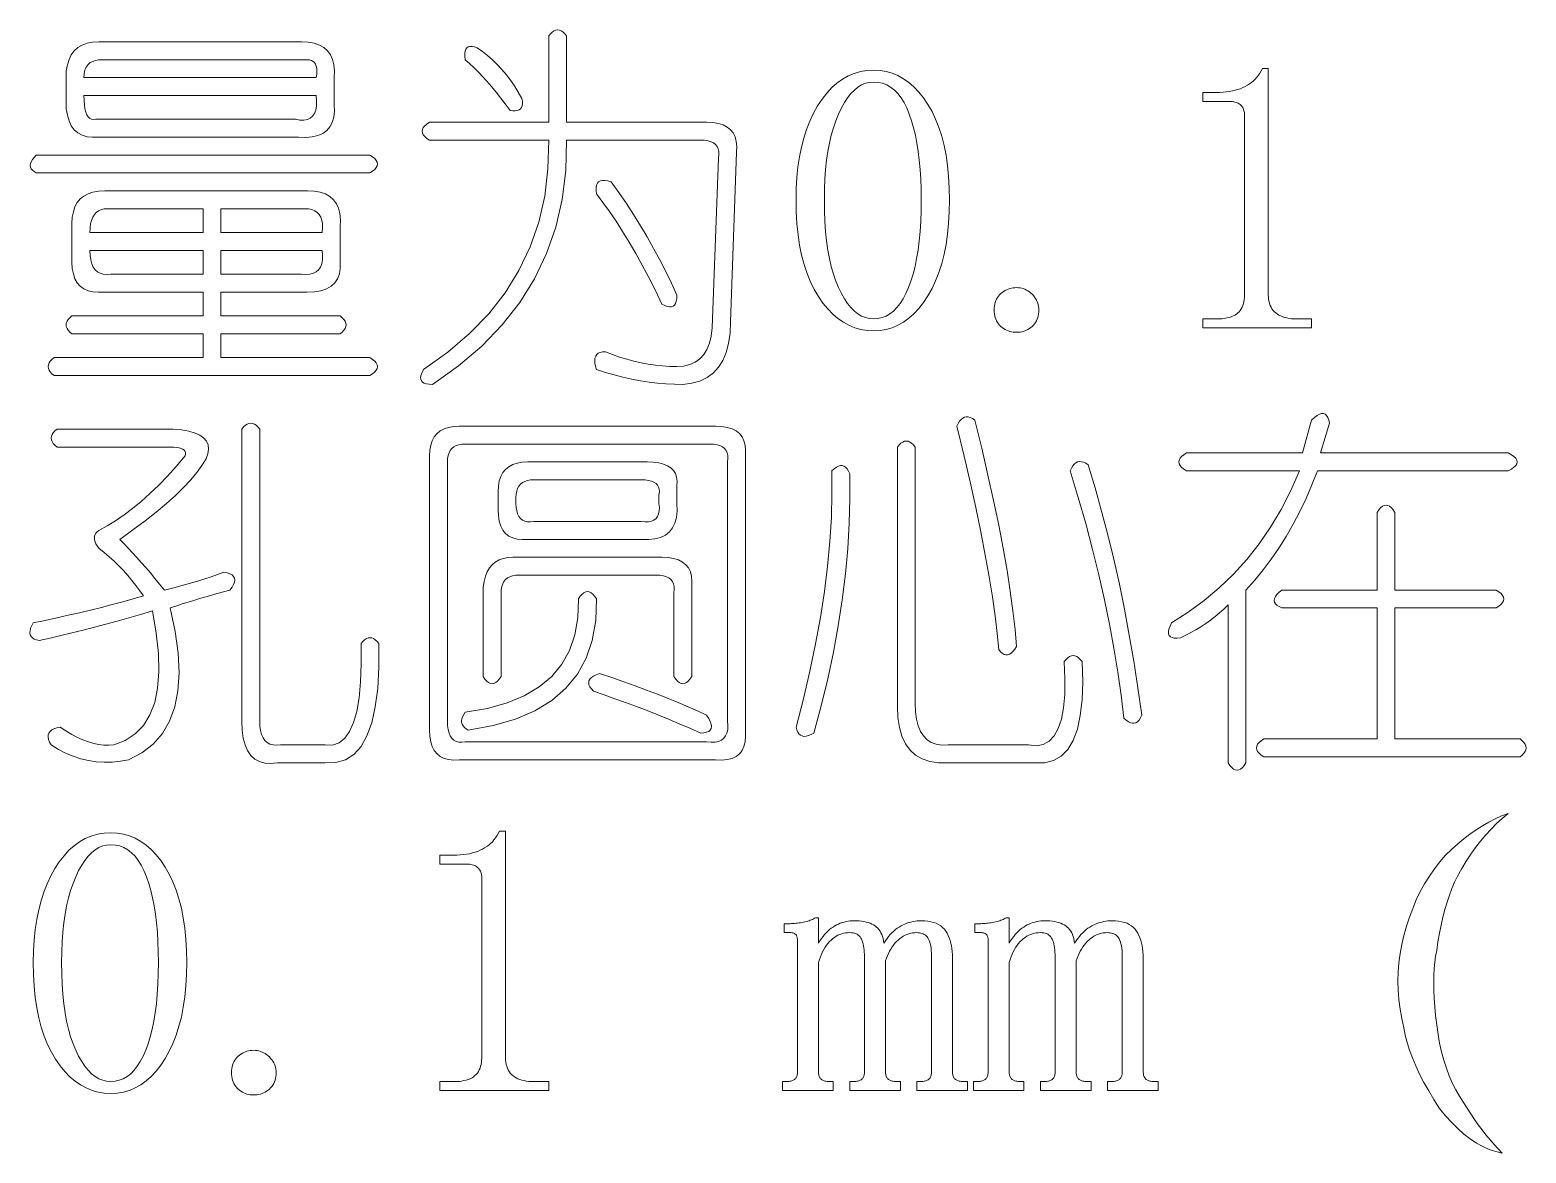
# Model space of a CAD drawing. Extents: x 0 to 297, y 0 to 210.
# Drawn here: x 140.06 to 160.14, y 40.44 to 55.52 of the extents above; entities that cross this region are included whole.
import ezdxf

# ---------------------------------------------------------------- set-up
doc = ezdxf.new("R2010")
doc.units = 0

msp = doc.modelspace()

# ---------------------------------------------------------------- linework, layer by layer
at = {"color": 255, "lineweight": 13}
for points in [[(147.021, 55.442), (147.045, 55.471), (147.069, 55.493), (147.093, 55.509), (147.117, 55.519), (147.141, 55.522), (147.165, 55.519), (147.189, 55.509), (147.213, 55.493), (147.237, 55.471), (147.261, 55.442), (147.261, 54.282), (149.141, 54.282), (149.224, 54.278), (149.298, 54.266), (149.362, 54.246), (149.416, 54.218), (149.461, 54.182), (149.496, 54.138), (149.522, 54.086), (149.538, 54.026), (149.544, 53.958), (149.541, 53.882), (149.461, 51.602), (149.455, 51.45), (149.435, 51.312), (149.403, 51.19), (149.359, 51.084), (149.301, 50.992), (149.231, 50.916), (149.147, 50.854), (149.051, 50.808), (148.943, 50.778), (148.821, 50.762), (148.709, 50.764), (148.595, 50.77), (148.481, 50.78), (148.367, 50.794), (148.251, 50.812), (148.135, 50.834), (148.017, 50.86), (147.899, 50.89), (147.781, 50.924), (147.661, 50.962), (147.648, 51.008), (147.64, 51.048), (147.638, 51.084), (147.642, 51.116), (147.651, 51.142), (147.666, 51.164), (147.686, 51.18), (147.712, 51.192), (147.744, 51.2), (147.781, 51.202), (147.877, 51.164), (147.973, 51.13), (148.069, 51.1), (148.165, 51.074), (148.261, 51.052), (148.357, 51.034), (148.453, 51.02), (148.549, 51.01), (148.645, 51.004), (148.741, 51.002), (148.832, 51.008), (148.914, 51.028), (148.986, 51.06), (149.048, 51.104), (149.101, 51.162), (149.144, 51.232), (149.178, 51.316), (149.202, 51.412), (149.216, 51.52), (149.221, 51.642), (149.301, 53.802), (149.306, 53.848), (149.304, 53.888), (149.296, 53.924), (149.282, 53.956), (149.261, 53.982), (149.234, 54.004), (149.2, 54.02), (149.16, 54.032), (149.114, 54.04), (149.061, 54.042), (147.261, 54.042), (147.25, 53.635), (147.202, 53.245), (147.116, 52.873), (146.992, 52.519), (146.831, 52.182), (146.632, 51.863), (146.396, 51.561), (146.122, 51.277), (145.81, 51.011), (145.461, 50.762), (145.417, 50.764), (145.379, 50.77), (145.349, 50.78), (145.327, 50.794), (145.311, 50.812), (145.303, 50.834), (145.301, 50.86), (145.307, 50.89), (145.321, 50.924), (145.341, 50.962), (145.667, 51.194), (145.959, 51.444), (146.215, 51.71), (146.435, 51.992), (146.621, 52.292), (146.771, 52.608), (146.887, 52.942), (146.967, 53.292), (147.011, 53.658), (147.021, 54.042), (145.421, 54.042), (145.385, 54.066), (145.357, 54.09), (145.337, 54.114), (145.325, 54.138), (145.321, 54.162), (145.325, 54.186), (145.337, 54.21), (145.357, 54.234), (145.385, 54.258), (145.421, 54.282), (147.021, 54.282)], [(140.981, 55.362), (143.701, 55.362), (143.792, 55.357), (143.872, 55.343), (143.942, 55.319), (144.002, 55.285), (144.051, 55.242), (144.09, 55.189), (144.118, 55.127), (144.136, 55.055), (144.144, 54.973), (144.141, 54.882), (144.141, 54.522), (144.143, 54.431), (144.135, 54.351), (144.115, 54.281), (144.083, 54.221), (144.041, 54.172), (143.987, 54.133), (143.923, 54.105), (143.847, 54.087), (143.759, 54.079), (143.661, 54.082), (140.981, 54.082), (140.897, 54.08), (140.823, 54.088), (140.757, 54.108), (140.699, 54.14), (140.651, 54.182), (140.611, 54.236), (140.581, 54.3), (140.559, 54.376), (140.545, 54.464), (140.541, 54.562), (140.541, 54.882), (140.545, 54.973), (140.559, 55.055), (140.581, 55.127), (140.611, 55.189), (140.651, 55.242), (140.699, 55.285), (140.757, 55.319), (140.823, 55.343), (140.897, 55.357)], [(146.061, 55.282), (146.132, 55.232), (146.2, 55.178), (146.266, 55.12), (146.33, 55.058), (146.391, 54.992), (146.45, 54.922), (146.506, 54.848), (146.56, 54.77), (146.612, 54.688), (146.661, 54.602), (146.667, 54.564), (146.667, 54.532), (146.663, 54.504), (146.655, 54.48), (146.641, 54.462), (146.623, 54.448), (146.599, 54.44), (146.571, 54.436), (146.539, 54.436), (146.501, 54.442), (146.437, 54.528), (146.375, 54.61), (146.313, 54.688), (146.251, 54.762), (146.191, 54.832), (146.131, 54.898), (146.073, 54.96), (146.015, 55.018), (145.957, 55.072), (145.901, 55.122), (145.895, 55.167), (145.895, 55.205), (145.899, 55.237), (145.907, 55.263), (145.921, 55.282), (145.939, 55.295), (145.963, 55.301), (145.991, 55.301), (146.023, 55.295)], [(143.781, 55.122), (141.021, 55.122), (140.975, 55.12), (140.935, 55.112), (140.899, 55.1), (140.867, 55.084), (140.841, 55.062), (140.819, 55.036), (140.803, 55.004), (140.791, 54.968), (140.783, 54.928), (140.781, 54.882), (143.901, 54.882), (143.907, 54.928), (143.909, 54.968), (143.907, 55.004), (143.901, 55.036), (143.891, 55.062), (143.877, 55.084), (143.859, 55.1), (143.837, 55.112), (143.811, 55.12)], [(151.381, 51.482), (151.294, 51.487), (151.211, 51.5), (151.13, 51.523), (151.051, 51.556), (150.976, 51.597), (150.903, 51.648), (150.834, 51.707), (150.767, 51.776), (150.702, 51.855), (150.641, 51.942), (150.584, 52.038), (150.533, 52.141), (150.488, 52.252), (150.449, 52.371), (150.416, 52.497), (150.389, 52.631), (150.368, 52.772), (150.353, 52.921), (150.344, 53.078), (150.341, 53.242), (150.344, 53.395), (150.353, 53.542), (150.367, 53.683), (150.387, 53.818), (150.414, 53.947), (150.445, 54.07), (150.483, 54.187), (150.527, 54.298), (150.576, 54.403), (150.631, 54.502), (150.691, 54.593), (150.754, 54.675), (150.82, 54.747), (150.89, 54.809), (150.964, 54.862), (151.04, 54.905), (151.12, 54.939), (151.204, 54.963), (151.291, 54.977), (151.381, 54.982), (151.468, 54.977), (151.551, 54.964), (151.632, 54.941), (151.709, 54.908), (151.784, 54.867), (151.855, 54.816), (151.924, 54.757), (151.989, 54.688), (152.052, 54.609), (152.111, 54.522), (152.166, 54.426), (152.215, 54.324), (152.259, 54.214), (152.297, 54.096), (152.329, 53.972), (152.355, 53.84), (152.375, 53.702), (152.389, 53.556), (152.398, 53.402), (152.401, 53.242), (152.398, 53.081), (152.389, 52.928), (152.375, 52.781), (152.355, 52.642), (152.329, 52.509), (152.297, 52.384), (152.259, 52.265), (152.215, 52.154), (152.166, 52.049), (152.111, 51.952), (152.052, 51.863), (151.989, 51.783), (151.924, 51.712), (151.855, 51.651), (151.784, 51.599), (151.709, 51.557), (151.632, 51.524), (151.551, 51.501), (151.468, 51.487)], [(156.681, 55.002), (156.681, 51.962), (156.682, 51.931), (156.685, 51.901), (156.69, 51.873), (156.697, 51.847), (156.706, 51.822), (156.717, 51.799), (156.73, 51.777), (156.745, 51.757), (156.762, 51.739), (156.781, 51.722), (156.802, 51.707), (156.824, 51.693), (156.848, 51.681), (156.874, 51.671), (156.901, 51.662), (156.93, 51.655), (156.96, 51.649), (156.992, 51.645), (157.026, 51.643), (157.061, 51.642), (157.261, 51.642), (157.261, 51.522), (155.801, 51.522), (155.801, 51.642), (155.981, 51.642), (156.02, 51.643), (156.057, 51.645), (156.091, 51.649), (156.123, 51.655), (156.154, 51.662), (156.181, 51.671), (156.207, 51.681), (156.231, 51.693), (156.252, 51.707), (156.271, 51.722), (156.288, 51.739), (156.303, 51.757), (156.317, 51.777), (156.329, 51.799), (156.339, 51.822), (156.347, 51.847), (156.353, 51.873), (156.357, 51.901), (156.36, 51.931), (156.361, 51.962), (156.361, 54.382), (156.361, 54.398), (156.359, 54.413), (156.357, 54.427), (156.353, 54.441), (156.349, 54.454), (156.343, 54.467), (156.337, 54.479), (156.329, 54.491), (156.321, 54.502), (156.311, 54.512), (156.301, 54.521), (156.289, 54.53), (156.277, 54.537), (156.263, 54.544), (156.249, 54.549), (156.233, 54.554), (156.217, 54.557), (156.199, 54.56), (156.181, 54.561), (156.161, 54.562), (155.801, 54.562), (155.801, 54.682), (155.981, 54.682), (156.028, 54.683), (156.073, 54.685), (156.117, 54.689), (156.159, 54.695), (156.199, 54.702), (156.237, 54.711), (156.273, 54.721), (156.307, 54.733), (156.34, 54.747), (156.371, 54.762), (156.4, 54.779), (156.428, 54.797), (156.455, 54.817), (156.48, 54.839), (156.504, 54.862), (156.526, 54.887), (156.547, 54.913), (156.566, 54.941), (156.584, 54.971), (156.601, 55.002)], [(143.901, 54.642), (140.781, 54.642), (140.783, 54.574), (140.787, 54.514), (140.795, 54.462), (140.807, 54.418), (140.821, 54.382), (140.839, 54.354), (140.859, 54.334), (140.883, 54.322), (140.911, 54.318), (140.941, 54.322), (143.621, 54.322), (143.681, 54.311), (143.735, 54.309), (143.781, 54.317), (143.819, 54.335), (143.851, 54.362), (143.875, 54.399), (143.893, 54.445), (143.903, 54.501), (143.905, 54.567)], [(151.381, 54.822), (151.326, 54.818), (151.273, 54.805), (151.221, 54.783), (151.171, 54.753), (151.124, 54.714), (151.077, 54.667), (151.033, 54.611), (150.991, 54.547), (150.95, 54.474), (150.911, 54.392), (150.875, 54.303), (150.843, 54.208), (150.814, 54.108), (150.789, 54.002), (150.769, 53.889), (150.751, 53.772), (150.738, 53.648), (150.729, 53.518), (150.723, 53.383), (150.721, 53.242), (150.723, 53.093), (150.729, 52.952), (150.738, 52.817), (150.751, 52.688), (150.769, 52.567), (150.789, 52.452), (150.814, 52.345), (150.843, 52.244), (150.875, 52.149), (150.911, 52.062), (150.95, 51.982), (150.991, 51.911), (151.033, 51.848), (151.077, 51.793), (151.124, 51.747), (151.171, 51.709), (151.221, 51.68), (151.273, 51.659), (151.326, 51.646), (151.381, 51.642), (151.44, 51.646), (151.496, 51.659), (151.549, 51.68), (151.6, 51.709), (151.649, 51.747), (151.694, 51.793), (151.737, 51.848), (151.778, 51.911), (151.816, 51.982), (151.851, 52.062), (151.883, 52.149), (151.912, 52.244), (151.938, 52.345), (151.96, 52.452), (151.979, 52.567), (151.994, 52.688), (152.006, 52.817), (152.014, 52.952), (152.019, 53.093), (152.021, 53.242), (152.019, 53.383), (152.015, 53.518), (152.007, 53.648), (151.995, 53.772), (151.981, 53.889), (151.963, 54.002), (151.943, 54.108), (151.919, 54.208), (151.891, 54.303), (151.861, 54.392), (151.827, 54.474), (151.791, 54.547), (151.751, 54.611), (151.707, 54.667), (151.661, 54.714), (151.611, 54.753), (151.559, 54.783), (151.503, 54.805), (151.443, 54.818)], [(140.141, 53.842), (144.621, 53.842), (144.657, 53.818), (144.685, 53.794), (144.705, 53.77), (144.717, 53.746), (144.721, 53.722), (144.717, 53.698), (144.705, 53.674), (144.685, 53.65), (144.657, 53.626), (144.621, 53.602), (140.141, 53.602), (140.112, 53.619), (140.09, 53.637), (140.074, 53.657), (140.064, 53.679), (140.061, 53.702), (140.064, 53.727), (140.074, 53.753), (140.09, 53.781), (140.112, 53.811)], [(147.861, 53.482), (147.963, 53.337), (148.063, 53.191), (148.159, 53.043), (148.251, 52.893), (148.341, 52.742), (148.427, 52.589), (148.511, 52.435), (148.591, 52.279), (148.667, 52.121), (148.741, 51.962), (148.739, 51.918), (148.733, 51.88), (148.723, 51.85), (148.709, 51.828), (148.691, 51.812), (148.669, 51.804), (148.643, 51.802), (148.613, 51.808), (148.579, 51.822), (148.541, 51.842), (148.453, 52.022), (148.365, 52.196), (148.277, 52.362), (148.189, 52.52), (148.101, 52.672), (148.013, 52.816), (147.925, 52.954), (147.837, 53.084), (147.749, 53.206), (147.661, 53.322), (147.656, 53.367), (147.656, 53.405), (147.662, 53.437), (147.674, 53.463), (147.691, 53.482), (147.714, 53.495), (147.742, 53.501), (147.776, 53.501), (147.816, 53.495)], [(141.061, 53.362), (143.781, 53.362), (143.872, 53.357), (143.952, 53.343), (144.022, 53.319), (144.082, 53.285), (144.131, 53.242), (144.17, 53.189), (144.198, 53.127), (144.216, 53.055), (144.224, 52.973), (144.221, 52.882), (144.221, 52.402), (144.223, 52.319), (144.211, 52.245), (144.187, 52.181), (144.151, 52.127), (144.101, 52.082), (144.039, 52.047), (143.963, 52.021), (143.875, 52.005), (143.775, 51.999), (143.661, 52.002), (142.621, 52.002), (142.621, 51.682), (144.221, 51.682), (144.25, 51.658), (144.272, 51.634), (144.288, 51.61), (144.298, 51.586), (144.301, 51.562), (144.298, 51.538), (144.288, 51.514), (144.272, 51.49), (144.25, 51.466), (144.221, 51.442), (142.621, 51.442), (142.621, 51.122), (144.621, 51.122), (144.657, 51.098), (144.685, 51.074), (144.705, 51.05), (144.717, 51.026), (144.721, 51.002), (144.717, 50.978), (144.705, 50.954), (144.685, 50.93), (144.657, 50.906), (144.621, 50.882), (140.381, 50.882), (140.352, 50.906), (140.33, 50.93), (140.314, 50.954), (140.304, 50.978), (140.301, 51.002), (140.304, 51.026), (140.314, 51.05), (140.33, 51.074), (140.352, 51.098), (140.381, 51.122), (142.381, 51.122), (142.381, 51.442), (140.621, 51.442), (140.592, 51.466), (140.57, 51.49), (140.554, 51.514), (140.544, 51.538), (140.541, 51.562), (140.544, 51.586), (140.554, 51.61), (140.57, 51.634), (140.592, 51.658), (140.621, 51.682), (142.381, 51.682), (142.381, 52.002), (141.061, 52.002), (140.977, 51.999), (140.903, 52.005), (140.837, 52.021), (140.779, 52.047), (140.731, 52.082), (140.691, 52.127), (140.661, 52.181), (140.639, 52.245), (140.625, 52.319), (140.621, 52.402), (140.621, 52.922), (140.625, 53.006), (140.639, 53.08), (140.661, 53.146), (140.691, 53.204), (140.731, 53.252), (140.779, 53.292), (140.837, 53.322), (140.903, 53.344), (140.977, 53.358)], [(142.381, 53.122), (141.101, 53.122), (141.055, 53.119), (141.015, 53.109), (140.979, 53.093), (140.947, 53.071), (140.921, 53.042), (140.899, 53.007), (140.883, 52.965), (140.871, 52.917), (140.863, 52.863), (140.861, 52.802), (142.381, 52.802)], [(143.741, 53.122), (142.621, 53.122), (142.621, 52.802), (143.981, 52.802), (143.986, 52.863), (143.984, 52.917), (143.976, 52.965), (143.962, 53.007), (143.941, 53.042), (143.914, 53.071), (143.88, 53.093), (143.84, 53.109), (143.794, 53.119)], [(142.381, 52.562), (140.861, 52.562), (140.864, 52.494), (140.872, 52.434), (140.886, 52.382), (140.906, 52.338), (140.931, 52.302), (140.962, 52.274), (140.998, 52.254), (141.04, 52.242), (141.088, 52.238), (141.141, 52.242), (142.381, 52.242)], [(143.981, 52.562), (142.621, 52.562), (142.621, 52.242), (143.701, 52.242), (143.761, 52.238), (143.815, 52.242), (143.861, 52.254), (143.899, 52.274), (143.931, 52.302), (143.955, 52.338), (143.973, 52.382), (143.983, 52.434), (143.985, 52.494)], [(153.301, 51.462), (153.277, 51.463), (153.254, 51.465), (153.232, 51.469), (153.21, 51.475), (153.189, 51.482), (153.168, 51.491), (153.148, 51.501), (153.128, 51.513), (153.109, 51.527), (153.091, 51.542), (153.074, 51.559), (153.059, 51.576), (153.045, 51.595), (153.033, 51.616), (153.024, 51.637), (153.015, 51.66), (153.009, 51.683), (153.005, 51.708), (153.002, 51.735), (153.001, 51.762), (153.002, 51.789), (153.005, 51.816), (153.009, 51.841), (153.015, 51.864), (153.024, 51.887), (153.033, 51.908), (153.045, 51.929), (153.059, 51.948), (153.074, 51.965), (153.091, 51.982), (153.109, 51.997), (153.128, 52.011), (153.148, 52.023), (153.168, 52.033), (153.189, 52.042), (153.21, 52.049), (153.232, 52.055), (153.254, 52.059), (153.277, 52.061), (153.301, 52.062), (153.325, 52.061), (153.348, 52.058), (153.37, 52.054), (153.392, 52.048), (153.414, 52.039), (153.434, 52.03), (153.454, 52.018), (153.474, 52.004), (153.493, 51.989), (153.511, 51.972), (153.528, 51.954), (153.543, 51.935), (153.557, 51.915), (153.569, 51.895), (153.579, 51.874), (153.587, 51.853), (153.593, 51.831), (153.597, 51.809), (153.6, 51.786), (153.601, 51.762), (153.6, 51.735), (153.597, 51.708), (153.593, 51.683), (153.587, 51.66), (153.579, 51.637), (153.569, 51.616), (153.557, 51.595), (153.543, 51.576), (153.528, 51.559), (153.511, 51.542), (153.493, 51.527), (153.474, 51.513), (153.454, 51.501), (153.434, 51.491), (153.414, 51.482), (153.392, 51.475), (153.37, 51.469), (153.348, 51.465), (153.325, 51.463)], [(143.141, 50.162), (143.141, 46.242), (143.144, 46.174), (143.152, 46.114), (143.166, 46.062), (143.186, 46.018), (143.211, 45.982), (143.242, 45.954), (143.278, 45.934), (143.32, 45.922), (143.368, 45.918), (143.421, 45.922), (144.021, 45.922), (144.119, 45.921), (144.207, 45.951), (144.283, 46.011), (144.347, 46.101), (144.401, 46.222), (144.443, 46.373), (144.475, 46.555), (144.495, 46.767), (144.503, 47.009), (144.501, 47.282), (144.525, 47.311), (144.549, 47.333), (144.573, 47.349), (144.597, 47.359), (144.621, 47.362), (144.645, 47.359), (144.669, 47.349), (144.693, 47.333), (144.717, 47.311), (144.741, 47.282), (144.741, 46.964), (144.725, 46.68), (144.693, 46.432), (144.645, 46.22), (144.581, 46.042), (144.501, 45.9), (144.405, 45.792), (144.293, 45.72), (144.165, 45.684), (144.021, 45.682), (143.381, 45.682), (143.29, 45.673), (143.208, 45.679), (143.136, 45.699), (143.074, 45.733), (143.021, 45.782), (142.978, 45.845), (142.944, 45.923), (142.92, 46.015), (142.906, 46.121), (142.901, 46.242), (142.901, 50.162), (142.925, 50.191), (142.949, 50.213), (142.973, 50.229), (142.997, 50.239), (143.021, 50.242), (143.045, 50.239), (143.069, 50.229), (143.093, 50.213), (143.117, 50.191)], [(152.741, 50.282), (152.833, 49.906), (152.917, 49.546), (152.993, 49.202), (153.061, 48.874), (153.121, 48.562), (153.173, 48.266), (153.217, 47.986), (153.253, 47.722), (153.281, 47.474), (153.301, 47.242), (153.277, 47.206), (153.253, 47.176), (153.229, 47.154), (153.205, 47.14), (153.181, 47.132), (153.157, 47.132), (153.133, 47.138), (153.109, 47.152), (153.085, 47.174), (153.061, 47.202), (153.041, 47.419), (153.013, 47.655), (152.977, 47.909), (152.933, 48.181), (152.881, 48.472), (152.821, 48.781), (152.753, 49.109), (152.677, 49.455), (152.593, 49.819), (152.501, 50.202), (152.518, 50.239), (152.536, 50.269), (152.556, 50.293), (152.578, 50.311), (152.601, 50.322), (152.626, 50.327), (152.652, 50.325), (152.68, 50.317), (152.71, 50.303)], [(157.261, 50.282), (157.299, 50.318), (157.335, 50.344), (157.367, 50.362), (157.395, 50.372), (157.421, 50.372), (157.443, 50.364), (157.463, 50.346), (157.479, 50.32), (157.491, 50.286), (157.501, 50.242), (157.381, 49.842), (159.901, 49.842), (159.944, 49.818), (159.978, 49.794), (160.002, 49.77), (160.016, 49.746), (160.021, 49.722), (160.016, 49.698), (160.002, 49.674), (159.978, 49.65), (159.944, 49.626), (159.901, 49.602), (157.341, 49.602), (157.267, 49.413), (157.187, 49.231), (157.103, 49.055), (157.015, 48.885), (156.921, 48.722), (156.823, 48.565), (156.719, 48.415), (156.611, 48.271), (156.499, 48.133), (156.381, 48.002), (156.381, 45.682), (156.357, 45.646), (156.333, 45.618), (156.309, 45.598), (156.285, 45.586), (156.261, 45.582), (156.237, 45.586), (156.213, 45.598), (156.189, 45.618), (156.165, 45.646), (156.141, 45.682), (156.141, 47.802), (156.084, 47.747), (156.026, 47.695), (155.966, 47.645), (155.904, 47.597), (155.841, 47.552), (155.776, 47.509), (155.71, 47.469), (155.642, 47.431), (155.572, 47.395), (155.501, 47.362), (155.457, 47.357), (155.419, 47.357), (155.389, 47.363), (155.367, 47.375), (155.351, 47.392), (155.343, 47.415), (155.341, 47.443), (155.347, 47.477), (155.361, 47.517), (155.381, 47.562), (155.607, 47.705), (155.821, 47.861), (156.023, 48.031), (156.213, 48.215), (156.391, 48.412), (156.557, 48.623), (156.711, 48.847), (156.853, 49.085), (156.983, 49.337), (157.101, 49.602), (155.581, 49.602), (155.545, 49.626), (155.517, 49.65), (155.497, 49.674), (155.485, 49.698), (155.481, 49.722), (155.485, 49.746), (155.497, 49.77), (155.517, 49.794), (155.545, 49.818), (155.581, 49.842), (157.141, 49.842)], [(140.421, 50.162), (141.981, 50.162), (142.093, 50.151), (142.191, 50.133), (142.273, 50.109), (142.339, 50.079), (142.391, 50.042), (142.427, 49.999), (142.449, 49.949), (142.455, 49.893), (142.445, 49.831), (142.421, 49.762), (142.366, 49.672), (142.298, 49.578), (142.216, 49.48), (142.12, 49.378), (142.011, 49.272), (141.888, 49.162), (141.752, 49.048), (141.602, 48.93), (141.438, 48.808), (141.261, 48.682), (141.317, 48.625), (141.375, 48.565), (141.433, 48.503), (141.491, 48.439), (141.551, 48.372), (141.611, 48.303), (141.673, 48.231), (141.735, 48.157), (141.797, 48.081), (141.861, 48.002), (141.934, 48.019), (142.008, 48.037), (142.084, 48.057), (142.162, 48.079), (142.241, 48.102), (142.322, 48.127), (142.404, 48.153), (142.488, 48.181), (142.574, 48.211), (142.661, 48.242), (142.705, 48.232), (142.741, 48.22), (142.769, 48.204), (142.789, 48.184), (142.801, 48.162), (142.805, 48.136), (142.801, 48.108), (142.789, 48.076), (142.769, 48.04), (142.741, 48.002), (142.654, 47.978), (142.568, 47.954), (142.484, 47.93), (142.402, 47.906), (142.321, 47.882), (142.242, 47.858), (142.164, 47.834), (142.088, 47.81), (142.014, 47.786), (141.941, 47.762), (142.007, 47.446), (142.047, 47.156), (142.059, 46.89), (142.043, 46.648), (142.001, 46.432), (141.931, 46.24), (141.835, 46.074), (141.711, 45.932), (141.559, 45.814), (141.381, 45.722), (141.27, 45.702), (141.16, 45.692), (141.052, 45.69), (140.946, 45.696), (140.841, 45.712), (140.738, 45.736), (140.636, 45.77), (140.536, 45.812), (140.438, 45.862), (140.341, 45.922), (140.321, 45.96), (140.307, 45.996), (140.301, 46.028), (140.303, 46.056), (140.311, 46.082), (140.327, 46.104), (140.349, 46.124), (140.379, 46.14), (140.417, 46.152), (140.461, 46.162), (140.54, 46.109), (140.618, 46.063), (140.694, 46.023), (140.768, 45.989), (140.841, 45.962), (140.912, 45.941), (140.982, 45.927), (141.05, 45.919), (141.116, 45.917), (141.181, 45.922), (141.337, 45.983), (141.471, 46.071), (141.581, 46.185), (141.667, 46.325), (141.731, 46.492), (141.771, 46.685), (141.789, 46.905), (141.783, 47.151), (141.753, 47.423), (141.701, 47.722), (141.542, 47.675), (141.384, 47.629), (141.228, 47.585), (141.074, 47.543), (140.921, 47.502), (140.77, 47.463), (140.62, 47.425), (140.472, 47.389), (140.326, 47.355), (140.181, 47.322), (140.144, 47.332), (140.114, 47.344), (140.09, 47.36), (140.072, 47.38), (140.061, 47.402), (140.056, 47.428), (140.058, 47.456), (140.066, 47.488), (140.08, 47.524), (140.101, 47.562), (140.26, 47.594), (140.416, 47.628), (140.57, 47.662), (140.722, 47.696), (140.871, 47.732), (141.018, 47.768), (141.162, 47.806), (141.304, 47.844), (141.444, 47.882), (141.581, 47.922), (141.532, 47.993), (141.48, 48.063), (141.426, 48.131), (141.37, 48.197), (141.311, 48.262), (141.25, 48.325), (141.186, 48.387), (141.12, 48.447), (141.052, 48.505), (140.981, 48.562), (140.959, 48.593), (140.943, 48.623), (140.931, 48.651), (140.923, 48.677), (140.921, 48.702), (140.923, 48.725), (140.931, 48.747), (140.943, 48.767), (140.959, 48.785), (140.981, 48.802), (141.093, 48.862), (141.207, 48.932), (141.321, 49.01), (141.435, 49.096), (141.551, 49.192), (141.667, 49.296), (141.785, 49.41), (141.903, 49.532), (142.021, 49.662), (142.141, 49.802), (142.146, 49.825), (142.146, 49.845), (142.14, 49.863), (142.128, 49.879), (142.111, 49.892), (142.088, 49.903), (142.06, 49.911), (142.026, 49.917), (141.986, 49.921), (141.941, 49.922), (140.421, 49.922), (140.392, 49.946), (140.37, 49.97), (140.354, 49.994), (140.344, 50.018), (140.341, 50.042), (140.344, 50.066), (140.354, 50.09), (140.37, 50.114), (140.392, 50.138)], [(145.821, 50.202), (149.261, 50.202), (149.344, 50.198), (149.418, 50.186), (149.482, 50.166), (149.536, 50.138), (149.581, 50.102), (149.616, 50.058), (149.642, 50.006), (149.658, 49.946), (149.664, 49.878), (149.661, 49.802), (149.661, 46.122), (149.664, 46.039), (149.658, 45.965), (149.642, 45.901), (149.616, 45.847), (149.581, 45.802), (149.536, 45.767), (149.482, 45.741), (149.418, 45.725), (149.344, 45.719), (149.261, 45.722), (145.821, 45.722), (145.745, 45.719), (145.677, 45.725), (145.617, 45.741), (145.565, 45.767), (145.521, 45.802), (145.485, 45.847), (145.457, 45.901), (145.437, 45.965), (145.425, 46.039), (145.421, 46.122), (145.421, 49.802), (145.425, 49.878), (145.437, 49.946), (145.457, 50.006), (145.485, 50.058), (145.521, 50.102), (145.565, 50.138), (145.617, 50.166), (145.677, 50.186), (145.745, 50.198)], [(149.181, 49.962), (145.901, 49.962), (145.855, 49.96), (145.815, 49.952), (145.779, 49.94), (145.747, 49.924), (145.721, 49.902), (145.699, 49.876), (145.683, 49.844), (145.671, 49.808), (145.663, 49.768), (145.661, 49.722), (145.661, 46.242), (145.663, 46.182), (145.671, 46.128), (145.683, 46.082), (145.699, 46.044), (145.721, 46.012), (145.747, 45.988), (145.779, 45.97), (145.815, 45.96), (145.855, 45.958), (145.901, 45.962), (149.141, 45.962), (149.201, 45.958), (149.255, 45.96), (149.301, 45.97), (149.339, 45.988), (149.371, 46.012), (149.395, 46.044), (149.413, 46.082), (149.423, 46.128), (149.425, 46.182), (149.421, 46.242), (149.421, 49.722), (149.426, 49.768), (149.424, 49.808), (149.416, 49.844), (149.402, 49.876), (149.381, 49.902), (149.354, 49.924), (149.32, 49.94), (149.28, 49.952), (149.234, 49.96)], [(151.941, 49.922), (151.941, 46.482), (151.945, 46.368), (151.959, 46.268), (151.981, 46.18), (152.011, 46.104), (152.051, 46.042), (152.099, 45.992), (152.157, 45.956), (152.223, 45.932), (152.297, 45.92), (152.381, 45.922), (153.461, 45.922), (153.567, 45.912), (153.659, 45.928), (153.739, 45.972), (153.807, 46.044), (153.861, 46.142), (153.903, 46.268), (153.931, 46.42), (153.947, 46.6), (153.951, 46.808), (153.941, 47.042), (153.965, 47.071), (153.989, 47.093), (154.013, 47.109), (154.037, 47.119), (154.061, 47.122), (154.085, 47.119), (154.109, 47.109), (154.133, 47.093), (154.157, 47.071), (154.181, 47.042), (154.189, 46.769), (154.181, 46.527), (154.157, 46.315), (154.117, 46.133), (154.061, 45.982), (153.989, 45.861), (153.901, 45.771), (153.797, 45.711), (153.677, 45.681), (153.541, 45.682), (152.381, 45.682), (152.252, 45.682), (152.136, 45.7), (152.034, 45.734), (151.946, 45.784), (151.871, 45.852), (151.81, 45.936), (151.762, 46.038), (151.728, 46.156), (151.708, 46.29), (151.701, 46.442), (151.701, 49.922), (151.725, 49.951), (151.749, 49.973), (151.773, 49.989), (151.797, 49.999), (151.821, 50.002), (151.845, 49.999), (151.869, 49.989), (151.893, 49.973), (151.917, 49.951)], [(146.741, 49.722), (148.341, 49.722), (148.424, 49.719), (148.498, 49.709), (148.562, 49.693), (148.616, 49.671), (148.661, 49.642), (148.696, 49.607), (148.722, 49.565), (148.738, 49.517), (148.744, 49.463), (148.741, 49.402), (148.741, 49.162), (148.743, 49.064), (148.735, 48.976), (148.715, 48.9), (148.683, 48.836), (148.641, 48.782), (148.587, 48.74), (148.523, 48.708), (148.447, 48.688), (148.359, 48.68), (148.261, 48.682), (146.741, 48.682), (146.665, 48.679), (146.597, 48.685), (146.537, 48.701), (146.485, 48.727), (146.441, 48.762), (146.405, 48.807), (146.377, 48.861), (146.357, 48.925), (146.345, 48.999), (146.341, 49.082), (146.341, 49.322), (146.345, 49.398), (146.357, 49.466), (146.377, 49.526), (146.405, 49.578), (146.441, 49.622), (146.485, 49.658), (146.537, 49.686), (146.597, 49.706), (146.665, 49.718)], [(151.061, 49.562), (151.063, 49.232), (151.055, 48.898), (151.035, 48.56), (151.003, 48.218), (150.961, 47.872), (150.907, 47.522), (150.843, 47.168), (150.767, 46.81), (150.679, 46.448), (150.581, 46.082), (150.543, 46.061), (150.507, 46.047), (150.475, 46.039), (150.447, 46.037), (150.421, 46.042), (150.399, 46.053), (150.379, 46.071), (150.363, 46.095), (150.351, 46.125), (150.341, 46.162), (150.439, 46.542), (150.527, 46.914), (150.603, 47.278), (150.667, 47.634), (150.721, 47.982), (150.763, 48.322), (150.795, 48.654), (150.815, 48.978), (150.823, 49.294), (150.821, 49.602), (150.852, 49.63), (150.882, 49.652), (150.91, 49.666), (150.936, 49.672), (150.961, 49.672), (150.984, 49.664), (151.006, 49.65), (151.026, 49.628), (151.044, 49.598)], [(154.261, 49.682), (154.355, 49.375), (154.443, 49.061), (154.527, 48.741), (154.607, 48.415), (154.681, 48.082), (154.751, 47.743), (154.815, 47.397), (154.875, 47.045), (154.931, 46.687), (154.981, 46.322), (154.964, 46.286), (154.946, 46.256), (154.926, 46.234), (154.904, 46.22), (154.881, 46.212), (154.856, 46.212), (154.83, 46.218), (154.802, 46.232), (154.772, 46.254), (154.741, 46.282), (154.705, 46.589), (154.661, 46.901), (154.609, 47.219), (154.549, 47.543), (154.481, 47.872), (154.405, 48.207), (154.321, 48.547), (154.229, 48.893), (154.129, 49.245), (154.021, 49.602), (154.038, 49.639), (154.056, 49.669), (154.076, 49.693), (154.098, 49.711), (154.121, 49.722), (154.146, 49.727), (154.172, 49.725), (154.2, 49.717), (154.23, 49.703)], [(148.261, 49.482), (146.821, 49.482), (146.775, 49.48), (146.735, 49.472), (146.699, 49.46), (146.667, 49.444), (146.641, 49.422), (146.619, 49.396), (146.603, 49.364), (146.591, 49.328), (146.583, 49.288), (146.581, 49.242), (146.581, 49.162), (146.583, 49.109), (146.591, 49.063), (146.603, 49.023), (146.619, 48.989), (146.641, 48.962), (146.667, 48.941), (146.699, 48.927), (146.735, 48.919), (146.775, 48.917), (146.821, 48.922), (148.261, 48.922), (148.314, 48.917), (148.36, 48.919), (148.4, 48.927), (148.434, 48.941), (148.461, 48.962), (148.482, 48.989), (148.496, 49.023), (148.504, 49.063), (148.506, 49.109), (148.501, 49.162), (148.501, 49.282), (148.506, 49.32), (148.504, 49.354), (148.496, 49.384), (148.482, 49.41), (148.461, 49.432), (148.434, 49.45), (148.4, 49.464), (148.36, 49.474), (148.314, 49.48)], [(158.141, 49.042), (158.165, 49.078), (158.189, 49.106), (158.213, 49.126), (158.237, 49.138), (158.261, 49.142), (158.285, 49.138), (158.309, 49.126), (158.333, 49.106), (158.357, 49.078), (158.381, 49.042), (158.381, 48.002), (159.741, 48.002), (159.777, 47.978), (159.805, 47.954), (159.825, 47.93), (159.837, 47.906), (159.841, 47.882), (159.837, 47.858), (159.825, 47.834), (159.805, 47.81), (159.777, 47.786), (159.741, 47.762), (158.381, 47.762), (158.381, 46.002), (160.061, 46.002), (160.09, 45.978), (160.112, 45.954), (160.128, 45.93), (160.138, 45.906), (160.141, 45.882), (160.138, 45.858), (160.128, 45.834), (160.112, 45.81), (160.09, 45.786), (160.061, 45.762), (156.621, 45.762), (156.585, 45.786), (156.557, 45.81), (156.537, 45.834), (156.525, 45.858), (156.521, 45.882), (156.525, 45.906), (156.537, 45.93), (156.557, 45.954), (156.585, 45.978), (156.621, 46.002), (158.141, 46.002), (158.141, 47.762), (156.861, 47.762), (156.825, 47.779), (156.797, 47.797), (156.777, 47.817), (156.765, 47.839), (156.761, 47.862), (156.765, 47.887), (156.777, 47.913), (156.797, 47.941), (156.825, 47.971), (156.861, 48.002), (158.141, 48.002)], [(146.541, 48.442), (148.541, 48.442), (148.624, 48.438), (148.698, 48.426), (148.762, 48.406), (148.816, 48.378), (148.861, 48.342), (148.896, 48.298), (148.922, 48.246), (148.938, 48.186), (148.944, 48.118), (148.941, 48.042), (148.941, 46.842), (148.917, 46.806), (148.893, 46.778), (148.869, 46.758), (148.845, 46.746), (148.821, 46.742), (148.797, 46.746), (148.773, 46.758), (148.749, 46.778), (148.725, 46.806), (148.701, 46.842), (148.701, 47.962), (148.706, 48.008), (148.704, 48.048), (148.696, 48.084), (148.682, 48.116), (148.661, 48.142), (148.634, 48.164), (148.6, 48.18), (148.56, 48.192), (148.514, 48.2), (148.461, 48.202), (146.621, 48.202), (146.575, 48.2), (146.535, 48.192), (146.499, 48.18), (146.467, 48.164), (146.441, 48.142), (146.419, 48.116), (146.403, 48.084), (146.391, 48.048), (146.383, 48.008), (146.381, 47.962), (146.381, 46.842), (146.357, 46.806), (146.333, 46.778), (146.309, 46.758), (146.285, 46.746), (146.261, 46.742), (146.237, 46.746), (146.213, 46.758), (146.189, 46.778), (146.165, 46.806), (146.141, 46.842), (146.141, 48.042), (146.152, 48.118), (146.17, 48.186), (146.194, 48.246), (146.224, 48.298), (146.261, 48.342), (146.304, 48.378), (146.354, 48.406), (146.41, 48.426), (146.472, 48.438)], [(147.421, 47.882), (147.445, 47.918), (147.469, 47.946), (147.493, 47.966), (147.517, 47.978), (147.541, 47.982), (147.565, 47.978), (147.589, 47.966), (147.613, 47.946), (147.637, 47.918), (147.661, 47.882), (147.651, 47.591), (147.605, 47.325), (147.523, 47.085), (147.405, 46.871), (147.251, 46.682), (147.061, 46.519), (146.835, 46.381), (146.573, 46.269), (146.275, 46.183), (145.941, 46.122), (145.912, 46.139), (145.888, 46.157), (145.87, 46.177), (145.858, 46.199), (145.851, 46.222), (145.85, 46.247), (145.854, 46.273), (145.864, 46.301), (145.88, 46.331), (145.901, 46.362), (146.197, 46.413), (146.461, 46.487), (146.693, 46.583), (146.893, 46.701), (147.061, 46.842), (147.197, 47.005), (147.301, 47.191), (147.373, 47.399), (147.413, 47.629)], [(147.701, 46.882), (147.867, 46.826), (148.027, 46.77), (148.183, 46.714), (148.335, 46.658), (148.481, 46.602), (148.623, 46.546), (148.759, 46.49), (148.891, 46.434), (149.019, 46.378), (149.141, 46.322), (149.169, 46.276), (149.189, 46.236), (149.201, 46.2), (149.205, 46.168), (149.201, 46.142), (149.189, 46.12), (149.169, 46.104), (149.141, 46.092), (149.105, 46.084), (149.061, 46.082), (148.917, 46.145), (148.773, 46.207), (148.629, 46.267), (148.485, 46.325), (148.341, 46.382), (148.197, 46.437), (148.053, 46.491), (147.909, 46.543), (147.765, 46.593), (147.621, 46.642), (147.593, 46.673), (147.573, 46.703), (147.561, 46.731), (147.557, 46.757), (147.561, 46.782), (147.573, 46.805), (147.593, 46.827), (147.621, 46.847), (147.657, 46.865)], [(159.901, 45.002), (159.822, 44.936), (159.746, 44.866), (159.672, 44.792), (159.6, 44.714), (159.531, 44.632), (159.464, 44.546), (159.4, 44.456), (159.338, 44.362), (159.278, 44.264), (159.221, 44.162), (159.182, 44.08), (159.146, 43.994), (159.112, 43.904), (159.08, 43.81), (159.051, 43.712), (159.024, 43.61), (159, 43.504), (158.978, 43.394), (158.958, 43.28), (158.941, 43.162), (158.927, 43.087), (158.915, 43.007), (158.907, 42.921), (158.903, 42.829), (158.901, 42.732), (158.903, 42.629), (158.907, 42.521), (158.915, 42.407), (158.927, 42.287), (158.941, 42.162), (158.959, 42.036), (158.981, 41.916), (159.007, 41.8), (159.037, 41.688), (159.071, 41.582), (159.109, 41.48), (159.151, 41.384), (159.197, 41.292), (159.247, 41.204), (159.301, 41.122), (159.349, 41.043), (159.399, 40.967), (159.449, 40.893), (159.499, 40.821), (159.551, 40.752), (159.603, 40.685), (159.657, 40.621), (159.711, 40.559), (159.765, 40.499), (159.821, 40.442), (159.733, 40.462), (159.647, 40.492), (159.561, 40.53), (159.475, 40.576), (159.391, 40.632), (159.307, 40.696), (159.225, 40.77), (159.143, 40.852), (159.061, 40.942), (158.981, 41.042), (158.904, 41.161), (158.834, 41.277), (158.77, 41.391), (158.712, 41.503), (158.661, 41.612), (158.616, 41.719), (158.578, 41.823), (158.546, 41.925), (158.52, 42.025), (158.501, 42.122), (158.472, 42.25), (158.45, 42.376), (158.434, 42.502), (158.424, 42.628), (158.421, 42.752), (158.424, 42.876), (158.434, 42.998), (158.45, 43.12), (158.472, 43.242), (158.501, 43.362), (158.535, 43.488), (158.575, 43.61), (158.619, 43.728), (158.667, 43.842), (158.721, 43.952), (158.779, 44.058), (158.843, 44.16), (158.911, 44.258), (158.983, 44.352), (159.061, 44.442), (159.141, 44.52), (159.223, 44.592), (159.305, 44.66), (159.387, 44.724), (159.471, 44.782), (159.555, 44.836), (159.641, 44.884), (159.727, 44.928), (159.813, 44.968)], [(141.141, 41.242), (141.054, 41.247), (140.971, 41.26), (140.89, 41.283), (140.811, 41.316), (140.736, 41.357), (140.663, 41.408), (140.594, 41.467), (140.527, 41.536), (140.462, 41.615), (140.401, 41.702), (140.344, 41.798), (140.293, 41.901), (140.248, 42.012), (140.209, 42.131), (140.176, 42.257), (140.149, 42.391), (140.128, 42.532), (140.113, 42.681), (140.104, 42.838), (140.101, 43.002), (140.104, 43.155), (140.113, 43.302), (140.127, 43.443), (140.147, 43.578), (140.174, 43.707), (140.205, 43.83), (140.243, 43.947), (140.287, 44.058), (140.336, 44.163), (140.391, 44.262), (140.451, 44.353), (140.514, 44.435), (140.58, 44.507), (140.65, 44.569), (140.724, 44.622), (140.8, 44.665), (140.88, 44.699), (140.964, 44.723), (141.051, 44.737), (141.141, 44.742), (141.228, 44.737), (141.311, 44.724), (141.392, 44.701), (141.469, 44.668), (141.544, 44.627), (141.615, 44.576), (141.684, 44.517), (141.749, 44.448), (141.812, 44.369), (141.871, 44.282), (141.926, 44.186), (141.975, 44.084), (142.019, 43.974), (142.057, 43.856), (142.089, 43.732), (142.115, 43.6), (142.135, 43.462), (142.149, 43.316), (142.158, 43.162), (142.161, 43.002), (142.158, 42.841), (142.149, 42.688), (142.135, 42.541), (142.115, 42.402), (142.089, 42.269), (142.057, 42.144), (142.019, 42.025), (141.975, 41.914), (141.926, 41.809), (141.871, 41.712), (141.812, 41.623), (141.749, 41.543), (141.684, 41.472), (141.615, 41.411), (141.544, 41.359), (141.469, 41.317), (141.392, 41.284), (141.311, 41.261), (141.228, 41.247)], [(146.441, 44.762), (146.441, 41.722), (146.442, 41.691), (146.445, 41.661), (146.45, 41.633), (146.457, 41.607), (146.466, 41.582), (146.477, 41.559), (146.49, 41.537), (146.505, 41.517), (146.522, 41.499), (146.541, 41.482), (146.562, 41.467), (146.584, 41.453), (146.608, 41.441), (146.634, 41.431), (146.661, 41.422), (146.69, 41.415), (146.72, 41.409), (146.752, 41.405), (146.786, 41.403), (146.821, 41.402), (147.021, 41.402), (147.021, 41.282), (145.561, 41.282), (145.561, 41.402), (145.741, 41.402), (145.78, 41.403), (145.817, 41.405), (145.851, 41.409), (145.883, 41.415), (145.914, 41.422), (145.941, 41.431), (145.967, 41.441), (145.991, 41.453), (146.012, 41.467), (146.031, 41.482), (146.048, 41.499), (146.063, 41.517), (146.077, 41.537), (146.089, 41.559), (146.099, 41.582), (146.107, 41.607), (146.113, 41.633), (146.117, 41.661), (146.12, 41.691), (146.121, 41.722), (146.121, 44.142), (146.121, 44.158), (146.119, 44.173), (146.117, 44.187), (146.113, 44.201), (146.109, 44.214), (146.103, 44.227), (146.097, 44.239), (146.089, 44.251), (146.081, 44.262), (146.071, 44.272), (146.061, 44.281), (146.049, 44.29), (146.037, 44.297), (146.023, 44.304), (146.009, 44.309), (145.993, 44.314), (145.977, 44.317), (145.959, 44.32), (145.941, 44.321), (145.921, 44.322), (145.561, 44.322), (145.561, 44.442), (145.741, 44.442), (145.788, 44.443), (145.833, 44.445), (145.877, 44.449), (145.919, 44.455), (145.959, 44.462), (145.997, 44.471), (146.033, 44.481), (146.067, 44.493), (146.1, 44.507), (146.131, 44.522), (146.16, 44.539), (146.188, 44.557), (146.215, 44.577), (146.24, 44.599), (146.264, 44.622), (146.286, 44.647), (146.307, 44.673), (146.326, 44.701), (146.344, 44.731), (146.361, 44.762)], [(141.141, 44.582), (141.086, 44.578), (141.033, 44.565), (140.981, 44.543), (140.931, 44.513), (140.884, 44.474), (140.837, 44.427), (140.793, 44.371), (140.751, 44.307), (140.71, 44.234), (140.671, 44.152), (140.635, 44.063), (140.603, 43.968), (140.574, 43.868), (140.549, 43.762), (140.529, 43.649), (140.511, 43.532), (140.498, 43.408), (140.489, 43.278), (140.483, 43.143), (140.481, 43.002), (140.483, 42.853), (140.489, 42.712), (140.498, 42.577), (140.511, 42.448), (140.529, 42.327), (140.549, 42.212), (140.574, 42.105), (140.603, 42.004), (140.635, 41.909), (140.671, 41.822), (140.71, 41.742), (140.751, 41.671), (140.793, 41.608), (140.837, 41.553), (140.884, 41.507), (140.931, 41.469), (140.981, 41.44), (141.033, 41.419), (141.086, 41.406), (141.141, 41.402), (141.2, 41.406), (141.256, 41.419), (141.309, 41.44), (141.36, 41.469), (141.409, 41.507), (141.454, 41.553), (141.497, 41.608), (141.538, 41.671), (141.576, 41.742), (141.611, 41.822), (141.643, 41.909), (141.672, 42.004), (141.698, 42.105), (141.72, 42.212), (141.739, 42.327), (141.754, 42.448), (141.766, 42.577), (141.774, 42.712), (141.779, 42.853), (141.781, 43.002), (141.779, 43.143), (141.775, 43.278), (141.767, 43.408), (141.755, 43.532), (141.741, 43.649), (141.723, 43.762), (141.703, 43.868), (141.679, 43.968), (141.651, 44.063), (141.621, 44.152), (141.587, 44.234), (141.551, 44.307), (141.511, 44.371), (141.467, 44.427), (141.421, 44.474), (141.371, 44.513), (141.319, 44.543), (141.263, 44.565), (141.203, 44.578)], [(150.241, 43.522), (150.261, 43.522), (150.281, 43.523), (150.301, 43.524), (150.321, 43.525), (150.341, 43.527), (150.361, 43.529), (150.381, 43.532), (150.401, 43.535), (150.421, 43.538), (150.441, 43.542), (150.461, 43.546), (150.479, 43.551), (150.497, 43.556), (150.515, 43.561), (150.531, 43.567), (150.547, 43.573), (150.561, 43.58), (150.575, 43.587), (150.589, 43.594), (150.601, 43.602), (150.641, 43.602), (150.641, 43.262), (150.661, 43.293), (150.682, 43.322), (150.703, 43.35), (150.724, 43.376), (150.746, 43.399), (150.768, 43.422), (150.791, 43.442), (150.814, 43.46), (150.837, 43.477), (150.861, 43.492), (150.885, 43.505), (150.91, 43.517), (150.935, 43.528), (150.96, 43.537), (150.986, 43.544), (151.012, 43.551), (151.039, 43.556), (151.066, 43.559), (151.093, 43.561), (151.121, 43.562), (151.156, 43.561), (151.19, 43.559), (151.222, 43.556), (151.252, 43.551), (151.281, 43.544), (151.308, 43.537), (151.334, 43.528), (151.358, 43.517), (151.38, 43.505), (151.401, 43.492), (151.42, 43.477), (151.438, 43.46), (151.454, 43.442), (151.468, 43.422), (151.481, 43.399), (151.492, 43.376), (151.502, 43.35), (151.51, 43.322), (151.516, 43.293), (151.521, 43.262), (151.541, 43.293), (151.562, 43.322), (151.584, 43.35), (151.606, 43.376), (151.629, 43.399), (151.652, 43.422), (151.676, 43.442), (151.7, 43.46), (151.725, 43.477), (151.751, 43.492), (151.777, 43.505), (151.803, 43.517), (151.83, 43.528), (151.857, 43.537), (151.884, 43.544), (151.911, 43.551), (151.938, 43.556), (151.965, 43.559), (151.993, 43.561), (152.021, 43.562), (152.068, 43.561), (152.111, 43.556), (152.152, 43.549), (152.189, 43.54), (152.224, 43.527), (152.255, 43.512), (152.284, 43.493), (152.309, 43.472), (152.332, 43.449), (152.351, 43.422), (152.368, 43.393), (152.383, 43.363), (152.397, 43.331), (152.409, 43.297), (152.419, 43.262), (152.427, 43.225), (152.433, 43.187), (152.437, 43.147), (152.44, 43.105), (152.441, 43.062), (152.441, 41.542), (152.441, 41.526), (152.443, 41.512), (152.445, 41.498), (152.447, 41.486), (152.451, 41.474), (152.455, 41.464), (152.461, 41.454), (152.467, 41.446), (152.473, 41.438), (152.481, 41.432), (152.489, 41.426), (152.499, 41.421), (152.509, 41.417), (152.519, 41.413), (152.531, 41.409), (152.543, 41.407), (152.557, 41.405), (152.571, 41.403), (152.585, 41.402), (152.601, 41.402), (152.641, 41.402), (152.641, 41.282), (151.961, 41.282), (151.961, 41.402), (152.001, 41.402), (152.017, 41.402), (152.031, 41.403), (152.045, 41.405), (152.059, 41.407), (152.071, 41.409), (152.083, 41.413), (152.093, 41.417), (152.103, 41.421), (152.113, 41.426), (152.121, 41.432), (152.129, 41.438), (152.135, 41.446), (152.141, 41.454), (152.147, 41.464), (152.151, 41.474), (152.155, 41.486), (152.157, 41.498), (152.159, 41.512), (152.161, 41.526), (152.161, 41.542), (152.161, 43.042), (152.161, 43.084), (152.159, 43.124), (152.157, 43.16), (152.153, 43.194), (152.149, 43.224), (152.143, 43.252), (152.137, 43.276), (152.129, 43.298), (152.121, 43.316), (152.111, 43.332), (152.101, 43.345), (152.089, 43.357), (152.077, 43.368), (152.063, 43.377), (152.049, 43.384), (152.033, 43.391), (152.017, 43.396), (151.999, 43.399), (151.981, 43.401), (151.961, 43.402), (151.933, 43.401), (151.906, 43.398), (151.88, 43.393), (151.854, 43.386), (151.829, 43.377), (151.804, 43.366), (151.78, 43.353), (151.756, 43.338), (151.733, 43.321), (151.711, 43.302), (151.69, 43.281), (151.669, 43.259), (151.65, 43.235), (151.631, 43.209), (151.614, 43.182), (151.597, 43.153), (151.582, 43.123), (151.567, 43.091), (151.554, 43.057), (151.541, 43.022), (151.541, 41.542), (151.541, 41.526), (151.543, 41.512), (151.545, 41.498), (151.547, 41.486), (151.551, 41.474), (151.555, 41.464), (151.561, 41.454), (151.567, 41.446), (151.573, 41.438), (151.581, 41.432), (151.589, 41.426), (151.599, 41.421), (151.609, 41.417), (151.619, 41.413), (151.631, 41.409), (151.643, 41.407), (151.657, 41.405), (151.671, 41.403), (151.685, 41.402), (151.701, 41.402), (151.741, 41.402), (151.741, 41.282), (151.061, 41.282), (151.061, 41.402), (151.101, 41.402), (151.117, 41.402), (151.131, 41.403), (151.145, 41.405), (151.159, 41.407), (151.171, 41.409), (151.183, 41.413), (151.193, 41.417), (151.203, 41.421), (151.213, 41.426), (151.221, 41.432), (151.229, 41.438), (151.235, 41.446), (151.241, 41.454), (151.247, 41.464), (151.251, 41.474), (151.255, 41.486), (151.257, 41.498), (151.259, 41.512), (151.261, 41.526), (151.261, 41.542), (151.261, 43.042), (151.261, 43.077), (151.259, 43.11), (151.257, 43.142), (151.255, 43.172), (151.251, 43.199), (151.247, 43.226), (151.241, 43.25), (151.235, 43.272), (151.229, 43.293), (151.221, 43.312), (151.212, 43.329), (151.202, 43.344), (151.19, 43.358), (151.176, 43.37), (151.161, 43.379), (151.144, 43.388), (151.126, 43.394), (151.106, 43.398), (151.084, 43.401), (151.061, 43.402), (151.033, 43.401), (151.006, 43.398), (150.98, 43.393), (150.954, 43.386), (150.929, 43.377), (150.904, 43.366), (150.88, 43.353), (150.856, 43.338), (150.833, 43.321), (150.811, 43.302), (150.79, 43.281), (150.769, 43.258), (150.75, 43.233), (150.731, 43.206), (150.714, 43.177), (150.697, 43.146), (150.682, 43.113), (150.667, 43.078), (150.654, 43.041), (150.641, 43.002), (150.641, 41.542), (150.641, 41.526), (150.643, 41.512), (150.645, 41.498), (150.647, 41.486), (150.651, 41.474), (150.655, 41.464), (150.661, 41.454), (150.667, 41.446), (150.673, 41.438), (150.681, 41.432), (150.689, 41.426), (150.699, 41.421), (150.709, 41.417), (150.719, 41.413), (150.731, 41.409), (150.743, 41.407), (150.757, 41.405), (150.771, 41.403), (150.785, 41.402), (150.801, 41.402), (150.841, 41.402), (150.841, 41.282), (150.161, 41.282), (150.161, 41.402), (150.201, 41.402), (150.217, 41.402), (150.231, 41.403), (150.245, 41.405), (150.259, 41.407), (150.271, 41.409), (150.283, 41.413), (150.293, 41.417), (150.303, 41.421), (150.313, 41.426), (150.321, 41.432), (150.329, 41.438), (150.335, 41.446), (150.341, 41.454), (150.347, 41.464), (150.351, 41.474), (150.355, 41.486), (150.357, 41.498), (150.359, 41.512), (150.361, 41.526), (150.361, 41.542), (150.361, 43.282), (150.361, 43.294), (150.36, 43.305), (150.359, 43.315), (150.358, 43.325), (150.356, 43.334), (150.354, 43.343), (150.351, 43.351), (150.348, 43.359), (150.345, 43.366), (150.341, 43.372), (150.337, 43.378), (150.331, 43.383), (150.325, 43.387), (150.319, 43.391), (150.311, 43.394), (150.303, 43.397), (150.293, 43.399), (150.283, 43.401), (150.273, 43.402), (150.261, 43.402), (150.181, 43.402), (150.181, 43.522)], [(152.801, 43.522), (152.821, 43.522), (152.841, 43.523), (152.861, 43.524), (152.881, 43.525), (152.901, 43.527), (152.921, 43.529), (152.941, 43.532), (152.961, 43.535), (152.981, 43.538), (153.001, 43.542), (153.021, 43.546), (153.039, 43.551), (153.057, 43.556), (153.075, 43.561), (153.091, 43.567), (153.107, 43.573), (153.121, 43.58), (153.135, 43.587), (153.149, 43.594), (153.161, 43.602), (153.201, 43.602), (153.201, 43.262), (153.221, 43.293), (153.242, 43.322), (153.263, 43.35), (153.284, 43.376), (153.306, 43.399), (153.328, 43.422), (153.351, 43.442), (153.374, 43.46), (153.397, 43.477), (153.421, 43.492), (153.445, 43.505), (153.47, 43.517), (153.495, 43.528), (153.52, 43.537), (153.546, 43.544), (153.572, 43.551), (153.599, 43.556), (153.626, 43.559), (153.653, 43.561), (153.681, 43.562), (153.716, 43.561), (153.75, 43.559), (153.782, 43.556), (153.812, 43.551), (153.841, 43.544), (153.868, 43.537), (153.894, 43.528), (153.918, 43.517), (153.94, 43.505), (153.961, 43.492), (153.98, 43.477), (153.998, 43.46), (154.014, 43.442), (154.028, 43.422), (154.041, 43.399), (154.052, 43.376), (154.062, 43.35), (154.07, 43.322), (154.076, 43.293), (154.081, 43.262), (154.101, 43.293), (154.122, 43.322), (154.144, 43.35), (154.166, 43.376), (154.189, 43.399), (154.212, 43.422), (154.236, 43.442), (154.26, 43.46), (154.285, 43.477), (154.311, 43.492), (154.337, 43.505), (154.363, 43.517), (154.39, 43.528), (154.417, 43.537), (154.444, 43.544), (154.471, 43.551), (154.498, 43.556), (154.525, 43.559), (154.553, 43.561), (154.581, 43.562), (154.628, 43.561), (154.671, 43.556), (154.712, 43.549), (154.749, 43.54), (154.784, 43.527), (154.815, 43.512), (154.844, 43.493), (154.869, 43.472), (154.892, 43.449), (154.911, 43.422), (154.928, 43.393), (154.943, 43.363), (154.957, 43.331), (154.969, 43.297), (154.979, 43.262), (154.987, 43.225), (154.993, 43.187), (154.997, 43.147), (155, 43.105), (155.001, 43.062), (155.001, 41.542), (155.001, 41.526), (155.003, 41.512), (155.005, 41.498), (155.007, 41.486), (155.011, 41.474), (155.015, 41.464), (155.021, 41.454), (155.027, 41.446), (155.033, 41.438), (155.041, 41.432), (155.049, 41.426), (155.059, 41.421), (155.069, 41.417), (155.079, 41.413), (155.091, 41.409), (155.103, 41.407), (155.117, 41.405), (155.131, 41.403), (155.145, 41.402), (155.161, 41.402), (155.201, 41.402), (155.201, 41.282), (154.521, 41.282), (154.521, 41.402), (154.561, 41.402), (154.577, 41.402), (154.591, 41.403), (154.605, 41.405), (154.619, 41.407), (154.631, 41.409), (154.643, 41.413), (154.653, 41.417), (154.663, 41.421), (154.673, 41.426), (154.681, 41.432), (154.689, 41.438), (154.695, 41.446), (154.701, 41.454), (154.707, 41.464), (154.711, 41.474), (154.715, 41.486), (154.717, 41.498), (154.719, 41.512), (154.721, 41.526), (154.721, 41.542), (154.721, 43.042), (154.721, 43.084), (154.719, 43.124), (154.717, 43.16), (154.713, 43.194), (154.709, 43.224), (154.703, 43.252), (154.697, 43.276), (154.689, 43.298), (154.681, 43.316), (154.671, 43.332), (154.661, 43.345), (154.649, 43.357), (154.637, 43.368), (154.623, 43.377), (154.609, 43.384), (154.593, 43.391), (154.577, 43.396), (154.559, 43.399), (154.541, 43.401), (154.521, 43.402), (154.493, 43.401), (154.466, 43.398), (154.44, 43.393), (154.414, 43.386), (154.389, 43.377), (154.364, 43.366), (154.34, 43.353), (154.316, 43.338), (154.293, 43.321), (154.271, 43.302), (154.25, 43.281), (154.229, 43.259), (154.21, 43.235), (154.191, 43.209), (154.174, 43.182), (154.157, 43.153), (154.142, 43.123), (154.127, 43.091), (154.114, 43.057), (154.101, 43.022), (154.101, 41.542), (154.101, 41.526), (154.103, 41.512), (154.105, 41.498), (154.107, 41.486), (154.111, 41.474), (154.115, 41.464), (154.121, 41.454), (154.127, 41.446), (154.133, 41.438), (154.141, 41.432), (154.149, 41.426), (154.159, 41.421), (154.169, 41.417), (154.179, 41.413), (154.191, 41.409), (154.203, 41.407), (154.217, 41.405), (154.231, 41.403), (154.245, 41.402), (154.261, 41.402), (154.301, 41.402), (154.301, 41.282), (153.621, 41.282), (153.621, 41.402), (153.661, 41.402), (153.677, 41.402), (153.691, 41.403), (153.705, 41.405), (153.719, 41.407), (153.731, 41.409), (153.743, 41.413), (153.753, 41.417), (153.763, 41.421), (153.773, 41.426), (153.781, 41.432), (153.789, 41.438), (153.795, 41.446), (153.801, 41.454), (153.807, 41.464), (153.811, 41.474), (153.815, 41.486), (153.817, 41.498), (153.819, 41.512), (153.821, 41.526), (153.821, 41.542), (153.821, 43.042), (153.821, 43.077), (153.819, 43.11), (153.817, 43.142), (153.815, 43.172), (153.811, 43.199), (153.807, 43.226), (153.801, 43.25), (153.795, 43.272), (153.789, 43.293), (153.781, 43.312), (153.772, 43.329), (153.762, 43.344), (153.75, 43.358), (153.736, 43.37), (153.721, 43.379), (153.704, 43.388), (153.686, 43.394), (153.666, 43.398), (153.644, 43.401), (153.621, 43.402), (153.593, 43.401), (153.566, 43.398), (153.54, 43.393), (153.514, 43.386), (153.489, 43.377), (153.464, 43.366), (153.44, 43.353), (153.416, 43.338), (153.393, 43.321), (153.371, 43.302), (153.35, 43.281), (153.329, 43.258), (153.31, 43.233), (153.291, 43.206), (153.274, 43.177), (153.257, 43.146), (153.242, 43.113), (153.227, 43.078), (153.214, 43.041), (153.201, 43.002), (153.201, 41.542), (153.201, 41.526), (153.203, 41.512), (153.205, 41.498), (153.207, 41.486), (153.211, 41.474), (153.215, 41.464), (153.221, 41.454), (153.227, 41.446), (153.233, 41.438), (153.241, 41.432), (153.249, 41.426), (153.259, 41.421), (153.269, 41.417), (153.279, 41.413), (153.291, 41.409), (153.303, 41.407), (153.317, 41.405), (153.331, 41.403), (153.345, 41.402), (153.361, 41.402), (153.401, 41.402), (153.401, 41.282), (152.721, 41.282), (152.721, 41.402), (152.761, 41.402), (152.777, 41.402), (152.791, 41.403), (152.805, 41.405), (152.819, 41.407), (152.831, 41.409), (152.843, 41.413), (152.853, 41.417), (152.863, 41.421), (152.873, 41.426), (152.881, 41.432), (152.889, 41.438), (152.895, 41.446), (152.901, 41.454), (152.907, 41.464), (152.911, 41.474), (152.915, 41.486), (152.917, 41.498), (152.919, 41.512), (152.921, 41.526), (152.921, 41.542), (152.921, 43.282), (152.921, 43.294), (152.92, 43.305), (152.919, 43.315), (152.918, 43.325), (152.916, 43.334), (152.914, 43.343), (152.911, 43.351), (152.908, 43.359), (152.905, 43.366), (152.901, 43.372), (152.897, 43.378), (152.891, 43.383), (152.885, 43.387), (152.879, 43.391), (152.871, 43.394), (152.863, 43.397), (152.853, 43.399), (152.843, 43.401), (152.833, 43.402), (152.821, 43.402), (152.741, 43.402), (152.741, 43.522)], [(143.061, 41.222), (143.037, 41.223), (143.014, 41.225), (142.992, 41.229), (142.97, 41.235), (142.949, 41.242), (142.928, 41.251), (142.908, 41.261), (142.888, 41.273), (142.869, 41.287), (142.851, 41.302), (142.834, 41.319), (142.819, 41.336), (142.805, 41.355), (142.793, 41.376), (142.784, 41.397), (142.775, 41.42), (142.769, 41.443), (142.765, 41.468), (142.762, 41.495), (142.761, 41.522), (142.762, 41.549), (142.765, 41.576), (142.769, 41.601), (142.775, 41.624), (142.784, 41.647), (142.793, 41.668), (142.805, 41.689), (142.819, 41.708), (142.834, 41.725), (142.851, 41.742), (142.869, 41.757), (142.888, 41.771), (142.908, 41.783), (142.928, 41.793), (142.949, 41.802), (142.97, 41.809), (142.992, 41.815), (143.014, 41.819), (143.037, 41.821), (143.061, 41.822), (143.085, 41.821), (143.108, 41.818), (143.13, 41.814), (143.152, 41.808), (143.174, 41.799), (143.194, 41.79), (143.214, 41.778), (143.234, 41.764), (143.253, 41.749), (143.271, 41.732), (143.288, 41.714), (143.303, 41.695), (143.317, 41.675), (143.329, 41.655), (143.339, 41.634), (143.347, 41.613), (143.353, 41.591), (143.357, 41.569), (143.36, 41.546), (143.361, 41.522), (143.36, 41.495), (143.357, 41.468), (143.353, 41.443), (143.347, 41.42), (143.339, 41.397), (143.329, 41.376), (143.317, 41.355), (143.303, 41.336), (143.288, 41.319), (143.271, 41.302), (143.253, 41.287), (143.234, 41.273), (143.214, 41.261), (143.194, 41.251), (143.174, 41.242), (143.152, 41.235), (143.13, 41.229), (143.108, 41.225), (143.085, 41.223)]]:
    msp.add_lwpolyline(points, close=True, dxfattribs=at)

doc.saveas('drawing.dxf')
